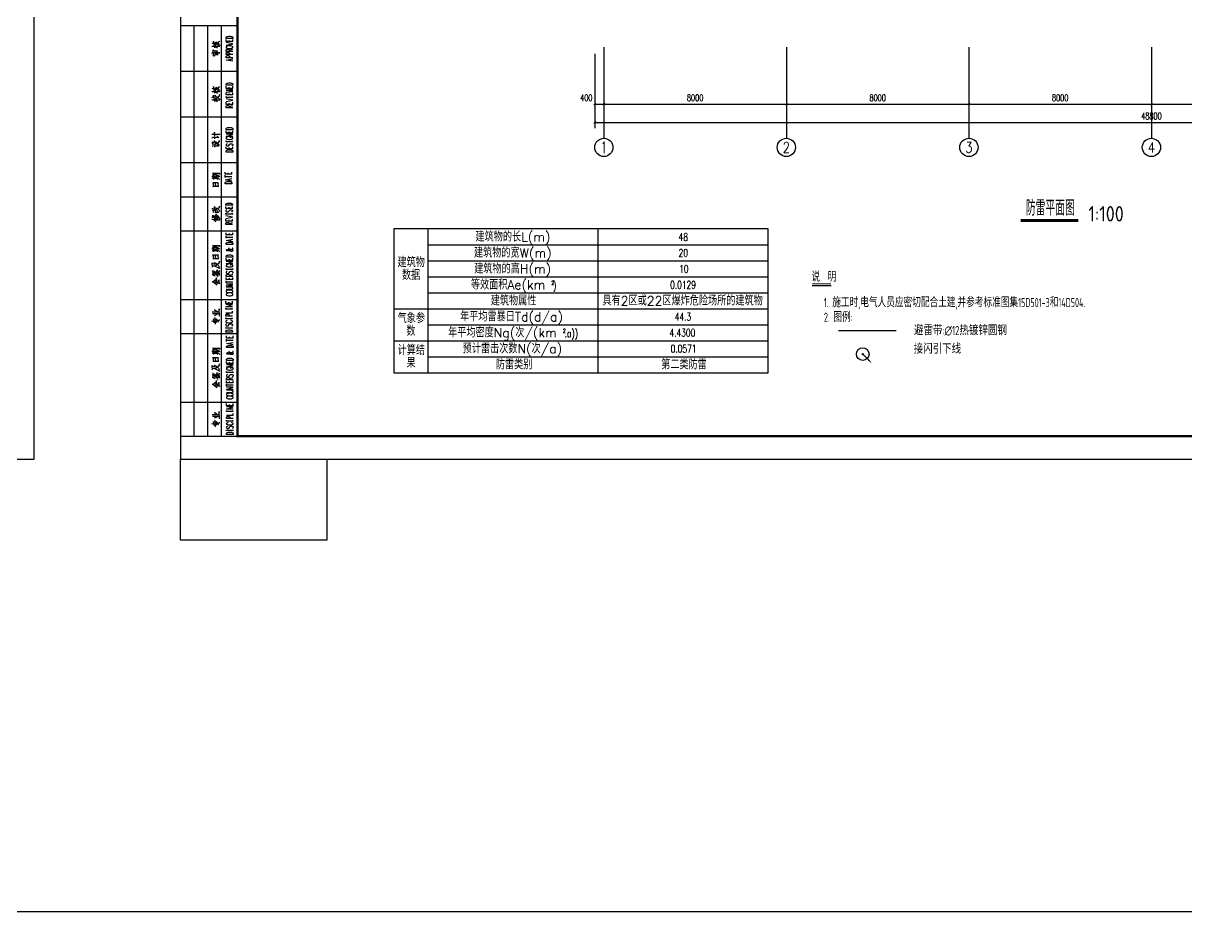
# Model space of a CAD drawing. Extents: x 1234595 to 2088511, y -80443 to 75292.
# Drawn here: x 1612292 to 1663244, y -80443 to -41493 of the extents above; entities that cross this region are included whole.
import ezdxf
from ezdxf.enums import TextEntityAlignment as Align

# ---------------------------------------------------------------- set-up
doc = ezdxf.new("R2010")
doc.units = 0
doc.header["$LTSCALE"] = 1000
doc.header["$MEASUREMENT"] = 0
doc.layers.get('0').update_dxf_attribs({"linetype": 'CONTINUOUS'})
doc.layers.get('Defpoints').update_dxf_attribs({"linetype": 'CONTINUOUS'})
for name, color, linetype in [('1', 2, 'CONTINUOUS'), ('AXIS_TEXT', 7, 'CONTINUOUS'), ('DIM_SYMB', 3, 'CONTINUOUS'), ('LWIRE', 4, 'CONTINUOUS'), ('PUB_TEXT', 7, 'CONTINUOUS'), ('PUB_TITLE', 4, 'CONTINUOUS'), ('TEL_TAB', 7, 'CONTINUOUS'), ('WIRE-避雷', 4, 'CONTINUOUS'), ('建筑底图', 251, 'CONTINUOUS'), ('电气', 3, 'CONTINUOUS')]:
    doc.layers.add(name, color=color, linetype=linetype)
doc.layers.add('_0', color=7, linetype='CONTINUOUS', lineweight=25)
doc.styles.add('_TCH_AXIS', font='COMPLEX', dxfattribs={"bigfont": 'GBCBIG'})
doc.styles.add('_TCH_DIM', font='SIMPLEX', dxfattribs={"bigfont": 'GBCBIG'})
doc.styles.add('_TCH_DIM_T3', font='SIMPLEX', dxfattribs={"width": 0.705882, "bigfont": 'GBCBIG'})
doc.styles.add('COMPLEX', font='COMPLEX')
doc.styles.add('sceic', font='sceie.shx', dxfattribs={"width": 0.67, "bigfont": 'sceic.shx'})
doc.styles.add('sceie', font='sceie.shx', dxfattribs={"width": 0.7, "bigfont": 'sceic.shx'})
doc.styles.get("Standard").update_dxf_attribs({"font": 'GBENOR', "bigfont": 'GBCBIG'})
doc.styles.add('TG_LINETYPE_THUND', font='SIMPLEX', dxfattribs={"width": 0.8, "height": 5.5, "bigfont": 'HZTXT'})
doc.linetypes.add('TG_×', pattern='A,2,0,["×",TG_LINETYPE_THUND,S=0.1,R=0,X=-0.23,Y=-0.21],0', length=2)
doc.dimstyles.new('_TCH_ARCH&&100', dxfattribs={"dimtxt": 297.5, "dimasz": 100, "dimexe": 250, "dimexo": 300, "dimgap": 126.25, "dimtad": 1, "dimdec": 0, "dimzin": 0, "dimdsep": 46, "dimtxsty": '_TCH_DIM_T3', "dimblk": 'ARCHTICK', "dimcen": 0.09, "dimclrt": 7, "dimazin": 2, "dimtfac": 1, "dimtdec": 0, "dimtix": 1, "dimtmove": 2, "dimatfit": 3, "dimfxl": 0, "dimtolj": 1, "dimtzin": 0, "dimarcsym": 0})

# ---------------------------------------------------------------- blocks, each defined once
blk = doc.blocks.new('$TelecSys$00000080')
for p, q in [((-0.7, -0.7), (0, 0)), ((0.1, 0.1), (0.1, 0.1)), ((-0.1, -0.1), (-0.1, -0.1))]:
    blk.add_line(p, q)
at = {"const_width": 0.142}
blk.add_lwpolyline([(0.07, 0, 1), (-0.07, 0, 1)], format="xyb", close=True, dxfattribs=at)
blk.add_solid([(-0.63, -0.77), (-0.77, -0.63), (-1.15, -1.15)])
at = {"width": 0.8, "flags": 9}
blk.add_attdef('A', (0, 0), '', height=0.00002, rotation=180, dxfattribs=at)
blk = doc.blocks.new('A$C04D97144')
for p, q in [((6, 0), (6, 180)), ((12, 0), (12, 180)), ((18, 0), (18, 180)), ((0, 160), (25, 160)), ((0, 140), (25, 140)), ((0, 120), (25, 120)), ((0, 105), (25, 105)), ((0, 90), (25, 90)), ((0, 60), (25, 60)), ((0, 45), (25, 45)), ((0, 15), (25, 15))]:
    blk.add_line(p, q)
blk.add_lwpolyline([(0, 180), (0, 0), (25, 0), (25, 180)], close=True)
for points in [[(14.77, 171.68), (14.55, 173.26), (14.52, 173.14), (14.6, 172.92)], [(22.97, 174.41), (20.03, 174.41), (20.03, 174.9), (20.17, 175.1), (20.47, 175.24), (20.72, 175.32), (21.18, 175.38), (21.87, 175.38), (22.28, 175.32), (22.58, 175.24), (22.83, 175.1), (22.97, 174.9), (22.97, 174.41), (22.97, 174.41)], [(22.97, 173), (20.03, 173), (20.03, 173.91)], [(21.43, 173), (21.43, 173.56)], [(22.97, 173), (22.97, 173.91)], [(13.78, 167.95), (14.06, 168.13), (14.27, 168.19)], [(13.81, 170.94), (13.95, 171.05), (13.92, 171.02), (17.27, 171.02), (17, 170.98), (16.72, 171.02)], [(13.86, 172.15), (14.14, 172.35), (14.27, 172.38), (14.34, 172.35)], [(14.56, 166.93), (14.41, 169.49), (14.31, 169.43), (14.77, 169.08)], [(14.74, 172.24), (14.91, 172.21), (15.58, 171.72), (15.62, 171.68), (15.41, 172.54)], [(14.8, 171.44), (14.97, 170.34)], [(16.18, 168.75), (16.32, 168.86), (14.97, 169.04), (15.08, 169.08), (15.27, 167.31)], [(14.99, 171.05), (15.44, 170.8), (15.79, 170.59), (16.04, 170.42), (16.29, 170.2)], [(15.02, 167.18), (15.27, 167.25), (16.53, 167.36), (16.29, 167.32), (16.18, 168.75), (16.15, 168.58), (16.21, 168.27)], [(15.05, 172.71), (15.19, 172.68), (15.62, 172.35), (15.65, 172.32), (15.93, 172.07), (16.21, 171.79), (16.46, 171.47)], [(15.19, 171.05), (15.54, 171.41)], [(15.62, 172.92), (15.82, 172.82), (16.28, 172.49), (16.56, 172.15), (16.86, 171.79), (17.09, 171.47), (17.27, 171.22)], [(15.73, 167.59), (15.62, 168.61)], [(16.39, 172.38), (16.86, 172.95), (17.09, 173.06), (16.81, 172.89)], [(20.03, 171.46), (22.97, 172.02), (20.03, 172.59)], [(20.03, 170.48), (20.17, 170.34), (20.47, 170.2), (20.72, 170.14), (21.18, 170.06), (21.87, 170.06), (22.28, 170.14), (22.58, 170.2), (22.83, 170.34), (22.97, 170.48), (22.97, 170.77), (22.83, 170.91), (22.58, 171.05), (22.28, 171.11), (21.87, 171.19), (21.18, 171.19), (20.72, 171.11), (20.47, 171.05), (20.17, 170.91), (20.03, 170.77), (20.03, 170.48), (20.03, 170.48)], [(22.97, 168.74), (20.03, 168.74), (20.03, 169.37), (20.17, 169.57), (20.33, 169.65), (20.58, 169.71), (20.88, 169.71), (21.18, 169.65), (21.27, 169.57), (21.43, 169.37), (21.43, 168.74)], [(22.97, 167.34), (20.03, 167.34), (20.03, 167.97), (20.17, 168.17), (20.33, 168.24), (20.58, 168.31), (21.02, 168.31), (21.27, 168.24), (21.43, 168.17), (21.57, 167.97), (21.57, 167.34)], [(21.43, 169.23), (22.97, 169.71)], [(14.27, 166.93), (14.52, 166.93), (14.71, 166.88), (14.91, 166.82), (15.05, 166.76)], [(14.66, 168.06), (14.71, 168.13), (17.28, 168.09), (17.03, 168.05), (16.72, 168.09)], [(22.97, 165.93), (20.03, 165.93), (20.03, 166.57), (20.17, 166.77), (20.33, 166.84), (20.58, 166.92), (21.02, 166.92), (21.27, 166.84), (21.43, 166.77), (21.57, 166.57), (21.57, 165.93)], [(22.97, 164.39), (20.03, 164.95), (22.97, 165.52)], [(21.98, 164.61), (21.98, 165.3)], [(14.77, 151.79), (14.55, 153.37), (14.52, 153.26), (14.6, 153.03)], [(15.62, 153.03), (15.82, 152.95), (16.28, 152.6), (16.56, 152.26), (16.86, 151.9), (17.09, 151.58), (17.27, 151.33)], [(16.39, 152.49), (16.86, 153.06), (17.09, 153.17), (16.81, 153)], [(22.97, 153.91), (20.03, 153.91), (20.03, 154.4), (20.17, 154.6), (20.47, 154.74), (20.72, 154.82), (21.18, 154.88), (21.87, 154.88), (22.28, 154.82), (22.58, 154.74), (22.83, 154.6), (22.97, 154.4), (22.97, 153.91), (22.97, 153.91)], [(22.97, 152.51), (20.03, 152.51), (20.03, 153.42)], [(21.43, 152.51), (21.43, 153.06)], [(22.97, 152.51), (22.97, 153.42)], [(13.81, 151.05), (13.95, 151.16), (13.92, 151.13), (17.27, 151.13), (17, 151.1), (16.72, 151.13)], [(13.81, 148.52), (14.06, 148.69), (14.23, 148.76), (14.41, 148.76)], [(13.86, 152.26), (14.14, 152.46), (14.27, 152.49), (14.34, 152.46)], [(14.71, 148.1), (14.52, 149.54), (14.49, 149.43), (14.55, 149.29)], [(14.74, 152.35), (14.91, 152.32), (15.58, 151.84), (15.62, 151.79), (15.41, 152.67)], [(14.74, 147.84), (14.94, 146.76)], [(14.8, 151.55), (14.97, 150.45)], [(14.91, 149.01), (15.22, 149.35), (15.36, 149.43), (15.54, 149.54)], [(14.91, 148.47), (15.13, 148.44), (15.54, 148.16), (15.82, 147.95), (15.93, 147.84)], [(14.99, 151.16), (15.44, 150.91), (15.79, 150.7), (16.04, 150.53), (16.29, 150.31)], [(15.05, 152.82), (15.19, 152.81), (15.62, 152.46), (15.65, 152.43), (15.93, 152.18), (16.21, 151.9), (16.46, 151.58)], [(15.08, 147.47), (15.44, 147.88)], [(15.19, 151.16), (15.54, 151.52)], [(15.33, 148.98), (15.57, 149.01), (15.96, 148.83), (16.28, 148.66), (16.53, 148.47), (16.72, 148.3), (16.92, 148.13), (17.09, 147.92), (17.27, 147.67)], [(15.73, 148.21), (15.79, 148.3), (17.09, 149.29), (17.12, 149.82), (17.03, 149.32), (16.92, 149.18)], [(20.03, 150.83), (22.97, 151.18), (20.03, 151.52), (22.97, 151.88), (20.03, 152.23)], [(22.97, 149.7), (20.03, 149.7), (20.03, 150.61)], [(20.03, 148.52), (20.03, 148.98), (20.03, 148.71), (22.89, 148.71), (22.89, 148.52), (22.89, 148.98)], [(20.03, 146.76), (22.97, 147.33), (20.03, 147.89)], [(21.43, 149.7), (21.43, 150.26)], [(22.97, 149.7), (22.97, 150.61)], [(13.81, 147.36), (13.98, 147.5), (13.92, 147.45), (17.27, 147.45), (17.06, 147.39), (16.78, 147.45)], [(14.94, 147.45), (15.33, 147.28), (15.68, 147.08), (15.99, 146.89), (16.28, 146.65)], [(22.97, 145.5), (20.03, 145.5), (20.03, 146.42)], [(22.97, 144.03), (20.03, 144.03), (20.03, 144.67), (20.17, 144.88), (20.33, 144.94), (20.58, 145.02), (20.88, 145.02), (21.18, 144.94), (21.27, 144.88), (21.43, 144.67), (21.43, 144.03)], [(21.43, 145.5), (21.43, 146.07)], [(21.43, 144.53), (22.97, 145.02)], [(22.97, 145.5), (22.97, 146.42)], [(15.13, 131.49), (14.99, 133.33), (14.97, 133.22), (15.02, 132.98)], [(22.97, 134.41), (20.03, 134.41), (20.03, 134.9), (20.17, 135.1), (20.47, 135.25), (20.72, 135.31), (21.18, 135.39), (21.87, 135.39), (22.28, 135.31), (22.58, 135.25), (22.83, 135.1), (22.97, 134.9), (22.97, 134.41), (22.97, 134.41)], [(22.97, 133), (20.03, 133), (20.03, 133.91)], [(21.43, 133), (21.43, 133.56)], [(22.97, 133), (22.97, 133.91)], [(13.78, 132.37), (13.98, 132.39), (17.28, 132.39), (17.06, 132.37), (16.78, 132.39)], [(13.86, 130.75), (14.14, 130.97), (14.28, 131.08), (14.45, 131.15)], [(13.92, 128.22), (14.17, 128.26), (14.45, 128.26), (14.71, 128.19), (14.97, 128.11), (15.13, 128), (15.27, 127.89), (15.41, 127.75)], [(13.98, 127.12), (14.38, 127.45), (14.55, 127.52)], [(14.14, 128.29), (14.09, 129.06), (14, 128.99), (14.23, 128.9), (14.42, 128.9), (14.6, 128.9), (14.8, 128.9), (14.88, 128.93), (14.97, 128.99), (14.99, 129.1), (15.02, 129.24), (15.02, 129.45), (14.99, 129.56), (14.94, 129.64)], [(15.16, 126.7), (15.05, 127.45), (14.94, 127.34), (15.16, 127.31), (16.67, 127.3), (16.78, 127.16), (16.18, 127.75)], [(15.13, 130.33), (15.02, 131.11), (14.97, 131.07), (16.72, 131), (16.84, 130.89), (16.04, 131.66)], [(15.51, 128.11), (15.36, 129.21), (15.27, 129.13), (15.51, 129.02), (15.79, 128.88), (16.01, 128.74), (16.21, 128.6), (16.46, 128.37), (16.7, 128.11), (16.89, 127.86), (17.03, 127.66), (17.12, 127.49)], [(15.76, 128.08), (15.76, 128.15), (17, 129.2), (17.03, 129.73), (16.95, 129.2), (16.84, 129.06)], [(22.97, 131.46), (20.03, 131.46), (22.97, 132.45), (20.03, 132.45)], [(20.72, 131.19), (20.47, 131.11), (20.17, 130.97), (20.03, 130.83), (20.03, 130.55), (20.17, 130.42), (20.47, 130.28), (20.72, 130.2), (21.18, 130.14), (21.87, 130.14), (22.28, 130.2), (22.58, 130.28), (22.83, 130.42), (22.97, 130.55), (22.97, 130.83), (22.83, 130.97), (22.58, 131.11), (22.28, 131.19), (21.87, 131.19), (21.87, 130.83)], [(20.03, 129.02), (20.03, 129.48), (20.03, 129.21), (22.89, 129.21), (22.89, 129.02), (22.89, 129.48)], [(20.47, 128.24), (20.17, 128.1), (20.03, 127.89), (20.03, 127.61), (20.17, 127.41), (20.47, 127.27), (20.72, 127.27), (21.02, 127.33), (21.18, 127.41), (21.27, 127.55), (21.57, 127.97), (21.73, 128.1), (21.87, 128.18), (22.12, 128.24), (22.58, 128.24), (22.83, 128.1), (22.97, 127.89), (22.97, 127.61), (22.83, 127.41), (22.58, 127.27)], [(22.97, 126.01), (20.03, 126.01), (20.03, 126.92)], [(22.97, 124.61), (20.03, 124.61), (20.03, 125.1), (20.17, 125.3), (20.47, 125.44), (20.72, 125.52), (21.18, 125.58), (21.87, 125.58), (22.28, 125.52), (22.58, 125.44), (22.83, 125.3), (22.97, 125.1), (22.97, 124.61), (22.97, 124.61)], [(21.43, 126.01), (21.43, 126.56)], [(22.97, 126.01), (22.97, 126.92)], [(13.75, 113.87), (13.92, 113.91), (16.13, 113.83)], [(13.92, 113.06), (14.09, 113.13), (16.21, 113.13)], [(14.14, 114.51), (14.45, 114.6), (15.08, 114.6), (15.76, 114.57), (16.18, 114.51), (16.64, 114.37), (16.92, 114.2), (17.34, 113.88)], [(14.49, 114.6), (14.34, 115.45), (14.27, 115.36), (15.13, 115.36), (15.19, 115.36), (16.46, 115.39), (16.95, 115.36), (17.23, 115.33), (17.31, 115.31), (16.95, 114.89), (17.2, 115.28)], [(14.69, 112.61), (14.52, 114.29)], [(15.16, 113.16), (15.08, 113.66)], [(15.19, 114.62), (15.11, 115.11)], [(15.65, 113.17), (15.57, 113.63)], [(15.93, 114.57), (15.93, 114.62), (15.85, 115.07)], [(16.29, 112.53), (16.07, 114.29), (16.04, 114.2), (16.13, 114.09)], [(16.39, 113.63), (16.72, 113.94), (16.86, 113.94), (16.61, 113.83)], [(16.46, 113.17), (16.61, 113.16), (16.89, 112.92), (17.09, 112.72), (17.23, 112.53)], [(22.54, 114.92), (19.59, 114.92), (19.59, 115.83)], [(19.59, 113.44), (19.59, 114.43)], [(19.59, 113.94), (22.54, 113.94)], [(22.54, 111.9), (19.59, 112.47), (22.54, 113.03)], [(21, 114.92), (21, 115.48)], [(21.55, 112.12), (21.55, 112.81)], [(22.54, 114.92), (22.54, 115.83)], [(14.17, 109.58), (14.45, 109.64), (15.08, 109.67), (15.73, 109.69), (15.82, 109.69), (16.28, 109.69), (16.86, 109.69), (16.67, 109.69), (16.5, 110.8), (16.7, 111.02), (16.43, 111.08), (16.1, 111.08), (15.44, 111.12), (14.77, 111.13), (14.2, 111.13), (14.28, 111.16), (14.49, 109.67)], [(15.51, 109.69), (15.33, 110.8), (15.3, 110.69), (15.41, 110.42)], [(22.54, 110.72), (19.59, 110.72), (19.59, 111.21), (19.75, 111.41), (20.05, 111.56), (20.3, 111.63), (20.75, 111.7), (21.44, 111.7), (21.85, 111.63), (22.15, 111.56), (22.4, 111.41), (22.54, 111.21), (22.54, 110.72), (22.54, 110.72)], [(22.86, 101.27), (19.92, 101.27), (19.92, 101.75), (20.06, 101.97), (20.36, 102.11), (20.61, 102.18), (21.07, 102.24), (21.76, 102.24), (22.17, 102.18), (22.47, 102.11), (22.72, 101.97), (22.86, 101.75), (22.86, 101.27), (22.86, 101.27)], [(13.84, 99.93), (14.17, 99.88), (14.63, 99.71), (15.11, 99.49), (15.41, 99.32), (15.65, 99.21), (15.85, 99.08)], [(14.38, 96.02), (14.41, 96.14), (14.28, 96.99), (14.23, 96.93), (14.63, 96.65), (14.97, 96.4), (15.19, 96.16), (15.4, 95.91), (15.58, 95.66), (15.71, 95.49)], [(14.49, 98.06), (14.34, 99.21), (14.27, 99.08), (15.25, 98.94), (15.25, 99.08), (15.36, 98.23), (15.11, 98.19), (15.41, 98.23), (16.7, 98.2)], [(14.66, 95.91), (14.69, 96.02), (15.71, 97.13), (15.68, 97.5), (15.68, 97.13), (15.57, 96.99)], [(15.16, 99.49), (14.99, 100.76), (14.97, 100.62), (15.02, 100.39)], [(15.11, 100.2), (15.27, 100.2), (15.73, 100.07), (15.99, 99.96), (16.21, 99.85), (16.42, 99.71), (16.61, 99.54), (16.81, 99.35), (16.95, 99.11), (17.09, 98.89), (17.14, 98.72), (17.2, 98.55)], [(15.54, 99.35), (15.57, 99.43), (17.09, 100.31), (17.12, 100.84), (17.03, 100.34), (16.86, 100.2)], [(16.81, 98.12), (16.04, 99)], [(16.1, 96.88), (16.29, 96.79), (16.57, 96.47), (16.81, 96.19), (16.95, 95.91), (17.12, 95.63), (17.23, 95.38), (17.28, 95.17)], [(22.86, 99.87), (19.92, 99.87), (19.92, 100.78)], [(20.36, 99.3), (20.06, 99.16), (19.92, 98.96), (19.92, 98.67), (20.06, 98.47), (20.36, 98.33), (20.61, 98.33), (20.91, 98.39), (21.07, 98.47), (21.16, 98.61), (21.46, 99.02), (21.62, 99.16), (21.76, 99.24), (22.01, 99.3), (22.47, 99.3), (22.72, 99.16), (22.86, 98.96), (22.86, 98.67), (22.72, 98.47), (22.47, 98.33)], [(19.92, 97.28), (19.92, 97.75), (19.92, 97.48), (22.78, 97.48), (22.78, 97.28), (22.78, 97.75)], [(21.32, 99.87), (21.32, 100.43)], [(22.86, 99.87), (22.86, 100.78)], [(13.78, 95.27), (13.95, 95.23), (14.41, 94.98), (14.45, 94.98), (14.8, 94.75), (15.08, 94.56), (15.3, 94.35), (15.51, 94.18)], [(13.84, 96.29), (14.27, 96.08), (14.6, 95.91), (14.85, 95.72), (14.91, 95.69), (15.11, 95.55)], [(14.74, 94.86), (17.23, 94.86), (17, 94.81), (16.57, 94.86)], [(14.83, 95.3), (16.46, 95.3), (16.28, 95.27), (16.13, 95.3)], [(15.41, 96.4), (15.51, 96.36), (15.54, 96.33), (15.76, 96.05), (15.96, 95.83), (16.1, 95.63)], [(15.76, 96.62), (15.87, 96.57), (15.93, 96.54), (16.21, 96.22), (16.24, 96.16), (16.39, 96), (16.53, 95.77), (16.67, 95.55)], [(19.92, 95.53), (22.86, 96.08), (19.92, 96.65)], [(22.86, 94.26), (19.92, 94.26), (19.92, 95.17)], [(22.86, 92.8), (19.92, 92.8), (19.92, 93.43), (20.06, 93.63), (20.22, 93.71), (20.47, 93.77), (20.77, 93.77), (21.07, 93.71), (21.16, 93.63), (21.32, 93.43), (21.32, 92.8)], [(21.32, 94.26), (21.32, 94.83)], [(21.32, 93.29), (22.86, 93.77)], [(22.86, 94.26), (22.86, 95.17)], [(23.05, 88.31), (20.09, 88.31), (20.09, 89.22)], [(20.09, 86.83), (20.09, 87.82)], [(20.09, 87.33), (23.05, 87.33)], [(21.49, 88.31), (21.49, 88.87)], [(23.05, 88.31), (23.05, 89.22)], [(13.75, 82.18), (13.92, 82.23), (16.13, 82.15)], [(14.14, 82.82), (14.45, 82.9), (15.08, 82.9), (15.76, 82.89), (16.18, 82.82), (16.64, 82.68), (16.92, 82.51), (17.34, 82.19)], [(14.49, 82.9), (14.34, 83.77), (14.27, 83.67), (15.13, 83.67), (15.19, 83.67), (16.46, 83.7), (16.95, 83.67), (17.23, 83.64), (17.31, 83.62), (16.95, 83.2), (17.2, 83.59)], [(14.69, 80.92), (14.52, 82.6)], [(15.16, 81.46), (15.08, 81.97)], [(15.19, 82.93), (15.11, 83.42)], [(15.65, 81.49), (15.57, 81.94)], [(15.93, 82.89), (15.93, 82.93), (15.85, 83.39)], [(16.29, 80.84), (16.07, 82.6), (16.04, 82.51), (16.13, 82.4)], [(16.39, 81.94), (16.72, 82.26), (16.86, 82.26), (16.61, 82.15)], [(23.05, 85.29), (20.09, 85.86), (23.05, 86.42)], [(23.05, 84.11), (20.09, 84.11), (20.09, 84.6), (20.25, 84.8), (20.55, 84.94), (20.8, 85.02), (21.26, 85.09), (21.95, 85.09), (22.34, 85.02), (22.65, 84.94), (22.89, 84.8), (23.05, 84.6), (23.05, 84.11), (23.05, 84.11)], [(21.35, 82.43), (21.26, 82.43), (21.1, 82.35), (21.1, 82.29), (21.26, 82.21), (21.49, 82.15), (22.2, 82.01), (22.65, 81.87), (22.89, 81.72), (23.05, 81.58), (23.05, 81.3), (22.89, 81.17), (22.75, 81.1), (22.5, 81.03), (22.2, 81.03), (21.95, 81.1), (21.79, 81.17), (21.26, 81.66), (21.1, 81.72), (20.8, 81.8), (20.55, 81.8), (20.25, 81.72), (20.09, 81.58), (20.25, 81.44), (20.55, 81.38), (20.8, 81.38), (21.26, 81.44), (21.65, 81.58), (22.65, 81.94), (22.89, 82.08), (23.05, 82.21), (23.05, 82.35), (22.89, 82.43), (22.75, 82.43)], [(22.04, 85.51), (22.04, 86.2)], [(13.92, 81.38), (14.09, 81.44), (16.21, 81.44)], [(14.17, 77.89), (14.45, 77.95), (15.08, 77.98), (15.73, 78), (15.82, 78), (16.28, 78), (16.86, 78), (16.67, 78), (16.5, 79.12), (16.7, 79.34), (16.43, 79.4), (16.1, 79.4), (15.44, 79.43), (14.77, 79.45), (14.2, 79.45), (14.28, 79.48), (14.49, 77.98)], [(15.22, 74.69), (17.12, 76.16), (17.12, 76.76), (17.06, 76.23), (17.03, 76.16), (16.81, 75.94)], [(15.51, 78), (15.33, 79.12), (15.3, 79.01), (15.41, 78.74)], [(16.46, 81.49), (16.61, 81.46), (16.89, 81.24), (17.09, 81.03), (17.23, 80.84)], [(23.05, 78.5), (20.09, 78.5), (20.09, 78.99), (20.25, 79.21), (20.55, 79.35), (20.8, 79.41), (21.26, 79.49), (21.95, 79.49), (22.34, 79.41), (22.65, 79.35), (22.89, 79.21), (23.05, 78.99), (23.05, 78.5), (23.05, 78.5)], [(23.05, 77.11), (20.09, 77.11), (20.09, 78.02)], [(23.05, 75.57), (20.09, 75.57), (23.05, 76.56), (20.09, 76.56)], [(21.49, 77.11), (21.49, 77.67)], [(23.05, 77.11), (23.05, 78.02)], [(14.14, 74.09), (14, 76.02), (13.89, 75.88), (14.06, 75.82), (14.6, 75.63), (15.13, 75.42), (15.08, 75.38), (15.08, 75.42), (14.97, 76.24), (14.88, 76.16), (15.19, 76.02), (15.47, 75.88), (15.68, 75.77), (15.85, 75.63), (16.13, 75.42), (16.35, 75.24), (16.57, 75), (16.72, 74.8), (16.89, 74.54), (17.06, 74.26), (17.2, 74.04)], [(13.92, 72), (14.06, 72.03), (14.85, 71.69)], [(14.23, 74.8), (14.38, 74.8), (14.91, 74.69), (15.22, 74.61), (15.54, 74.5), (15.87, 74.36), (16.15, 74.18), (16.5, 73.98), (16.75, 73.79), (16.98, 73.55), (17.09, 73.44)], [(14.49, 70.73), (14.41, 71.54)], [(14.56, 71.83), (14.42, 72.85)], [(14.6, 72.14), (15.05, 72.39)], [(14.85, 71.48), (14.99, 71.47), (15.51, 71.01), (15.57, 70.98), (15.82, 70.74), (16.13, 70.35), (16.28, 70.16), (16.42, 69.96)], [(15.05, 71.43), (16.13, 72.56), (16.13, 73.02), (16.1, 72.56), (15.9, 72.33)], [(15.76, 71.86), (15.87, 70.95)], [(16.04, 71.37), (16.46, 71.48), (16.7, 71.43), (16.39, 71.43)], [(16.07, 72.08), (16.28, 72.08), (17.06, 71.75)], [(17.14, 70.46), (17, 72.63), (17, 72.49), (17.03, 72.17)], [(20.8, 75.28), (20.55, 75.22), (20.25, 75.08), (20.09, 74.94), (20.09, 74.65), (20.25, 74.51), (20.55, 74.37), (20.8, 74.31), (21.26, 74.23), (21.95, 74.23), (22.34, 74.31), (22.65, 74.37), (22.89, 74.51), (23.05, 74.65), (23.05, 74.94), (22.89, 75.08), (22.65, 75.22), (22.34, 75.28), (21.95, 75.28), (21.95, 74.94)], [(20.55, 72.35), (20.25, 72.2), (20.09, 72), (20.09, 71.72), (20.25, 71.51), (20.55, 71.37), (20.8, 71.37), (21.1, 71.43), (21.26, 71.51), (21.35, 71.65), (21.65, 72.06), (21.79, 72.2), (21.95, 72.28), (22.2, 72.35), (22.65, 72.35), (22.89, 72.2), (23.05, 72), (23.05, 71.72), (22.89, 71.51), (22.65, 71.37)], [(20.11, 73.11), (20.11, 73.59), (20.11, 73.32), (22.95, 73.32), (22.95, 73.11), (22.95, 73.59)], [(13.89, 67.85), (14.03, 67.84), (14.49, 67.57), (14.97, 67.24), (15.27, 66.96), (15.62, 66.61), (15.93, 66.27)], [(13.92, 70.95), (14.12, 70.92), (14.55, 70.7), (14.88, 70.49), (15.16, 70.27)], [(14.23, 67.74), (15.76, 69.05), (15.76, 69.08), (15.79, 69.5), (15.71, 69.05), (15.57, 68.87)], [(14.52, 70.92), (14.94, 71.12)], [(15.4, 67.27), (15.4, 67.29), (15.4, 67.35), (15.27, 68.26), (15.27, 68.13), (15.33, 67.99)], [(16.04, 66.69), (16.07, 66.82), (15.9, 68.76), (15.87, 68.65), (15.9, 68.54)], [(16.13, 67.63), (16.24, 67.6), (16.78, 67.18), (17.09, 66.93), (17.12, 66.83), (16.86, 68.4), (16.39, 67.99)], [(16.28, 70.84), (16.64, 70.98), (16.81, 70.98), (16.57, 70.95)], [(16.86, 68.4), (17, 68.51), (17.17, 68.59)], [(23.05, 70.04), (20.09, 70.04), (20.09, 70.66), (20.25, 70.88), (20.39, 70.95), (20.64, 71.03), (20.94, 71.03), (21.26, 70.95), (21.35, 70.88), (21.49, 70.66), (21.49, 70.04)], [(23.05, 68.7), (20.09, 68.7), (20.09, 69.61)], [(20.09, 67.24), (20.09, 68.21)], [(20.09, 67.73), (23.05, 67.73)], [(23.05, 65.76), (20.09, 65.76), (23.05, 66.75), (20.09, 66.75)], [(21.49, 70.52), (23.05, 71.03)], [(21.49, 68.7), (21.49, 69.27)], [(23.05, 68.7), (23.05, 69.61)], [(20.09, 64.44), (22.2, 64.44), (22.65, 64.51), (22.89, 64.65), (23.05, 64.85), (23.05, 64.99), (22.89, 65.21), (22.65, 65.35), (22.2, 65.42), (20.09, 65.42)], [(20.09, 63.39), (20.25, 63.25), (20.55, 63.11), (20.8, 63.05), (21.26, 62.97), (21.95, 62.97), (22.34, 63.05), (22.65, 63.11), (22.89, 63.25), (23.05, 63.39), (23.05, 63.67), (22.89, 63.81), (22.65, 63.94), (22.34, 64.02), (21.95, 64.08), (21.26, 64.08), (20.8, 64.02), (20.55, 63.94), (20.25, 63.81), (20.09, 63.67), (20.09, 63.39), (20.09, 63.39)], [(20.8, 62.68), (20.55, 62.62), (20.25, 62.48), (20.09, 62.34), (20.09, 62.06), (20.25, 61.91), (20.55, 61.77), (20.8, 61.71), (21.26, 61.63), (21.95, 61.63), (22.34, 61.71), (22.65, 61.77), (22.89, 61.91), (23.05, 62.06), (23.05, 62.34), (22.89, 62.48), (22.65, 62.62), (22.34, 62.68)], [(22.81, 58.27), (19.86, 58.27), (19.86, 59.18)], [(22.81, 56.73), (19.86, 56.73), (22.81, 57.72), (19.86, 57.72)], [(19.87, 55.68), (19.87, 56.15), (19.87, 55.88), (22.72, 55.88), (22.72, 55.68), (22.72, 56.15)], [(21.26, 58.27), (21.26, 58.83)], [(22.81, 58.27), (22.81, 59.18)], [(13.84, 50.54), (14.06, 50.56), (15.11, 50.34), (16.04, 50.08), (15.99, 50.02), (15.79, 51.39), (15.71, 51.36), (16.84, 50.68)], [(13.86, 54.53), (14.09, 54.59), (17.03, 54.53)], [(14.06, 53.82), (14.31, 53.87), (17.06, 53.87)], [(14.74, 49.71), (14.55, 51.5), (14.55, 51.39), (14.6, 51.18)], [(14.8, 55.44), (15.16, 55.38), (15.71, 55.02), (16.28, 54.56)], [(14.91, 53.02), (15.85, 53.43), (16.15, 53.48)], [(15.36, 49.2), (15.19, 52.03), (15.16, 51.89), (15.19, 51.72)], [(16.46, 50.05), (16.7, 50.4), (16.84, 50.62), (16.98, 50.87), (17.09, 51.01), (17.23, 51.11)], [(17.12, 52.63), (16.98, 55.83), (16.95, 55.69), (17, 55.38)], [(19.86, 54.07), (22.81, 54.07), (22.81, 54.91)], [(22.81, 52.6), (19.86, 52.6), (19.86, 53.23), (20.01, 53.45), (20.16, 53.51), (20.41, 53.59), (20.86, 53.59), (21.11, 53.51), (21.26, 53.45), (21.41, 53.23), (21.41, 52.6)], [(19.87, 51.48), (19.87, 51.95), (19.87, 51.69), (22.72, 51.69), (22.72, 51.48), (22.72, 51.95)], [(20.56, 50.85), (20.31, 50.78), (20.01, 50.65), (19.86, 50.51), (19.86, 50.23), (20.01, 50.08), (20.31, 49.94), (20.56, 49.88), (21.02, 49.8), (21.71, 49.8), (22.1, 49.88), (22.42, 49.94), (22.65, 50.08), (22.81, 50.23), (22.81, 50.51), (22.65, 50.65), (22.42, 50.78), (22.1, 50.85)], [(20.31, 49.31), (20.01, 49.17), (19.86, 48.97), (19.86, 48.69), (20.01, 48.47), (20.31, 48.34), (20.56, 48.34), (20.86, 48.4), (21.02, 48.47), (21.11, 48.61), (21.41, 49.03), (21.55, 49.17), (21.71, 49.24), (21.96, 49.31), (22.42, 49.31), (22.65, 49.17), (22.81, 48.97), (22.81, 48.69), (22.65, 48.47), (22.42, 48.34)], [(22.81, 45.67), (19.86, 45.67), (19.86, 46.16), (20.01, 46.38), (20.31, 46.52), (20.56, 46.58), (21.02, 46.66), (21.71, 46.66), (22.1, 46.58), (22.42, 46.52), (22.65, 46.38), (22.81, 46.16), (22.81, 45.67), (22.81, 45.67)], [(19.87, 47.29), (19.87, 47.74), (19.87, 47.48), (22.72, 47.48), (22.72, 47.29), (22.72, 47.74)], [(23.13, 43.08), (20.19, 43.08), (20.19, 43.99)], [(20.19, 41.62), (20.19, 42.59)], [(20.19, 42.1), (23.13, 42.1)], [(23.13, 40.08), (20.19, 40.63), (23.13, 41.19)], [(21.59, 43.08), (21.59, 43.64)], [(22.14, 40.28), (22.14, 40.97)], [(23.13, 43.08), (23.13, 43.99)], [(13.75, 37.17), (13.92, 37.23), (16.13, 37.14)], [(13.92, 36.39), (14.09, 36.43), (16.21, 36.43)], [(14.14, 37.83), (14.45, 37.91), (15.08, 37.91), (15.76, 37.88), (16.18, 37.83), (16.64, 37.69), (16.92, 37.52), (17.34, 37.2)], [(14.49, 37.91), (14.34, 38.76), (14.27, 38.68), (15.13, 38.68), (15.19, 38.68), (16.46, 38.71), (16.95, 38.68), (17.23, 38.65), (17.31, 38.62), (16.95, 38.19), (17.2, 38.59)], [(14.69, 35.93), (14.52, 37.6)], [(15.16, 36.46), (15.08, 36.98)], [(15.19, 37.94), (15.11, 38.43)], [(15.65, 36.5), (15.57, 36.95)], [(15.93, 37.88), (15.93, 37.94), (15.85, 38.4)], [(16.29, 35.84), (16.07, 37.6), (16.04, 37.52), (16.13, 37.41)], [(16.39, 36.95), (16.72, 37.27), (16.86, 37.27), (16.61, 37.14)], [(16.46, 36.5), (16.61, 36.46), (16.89, 36.24), (17.09, 36.04), (17.23, 35.84)], [(23.13, 38.88), (20.19, 38.88), (20.19, 39.37), (20.33, 39.58), (20.63, 39.72), (20.88, 39.79), (21.33, 39.86), (22.03, 39.86), (22.43, 39.79), (22.73, 39.72), (22.98, 39.58), (23.13, 39.37), (23.13, 38.88), (23.13, 38.88)], [(21.43, 37.2), (21.33, 37.2), (21.18, 37.12), (21.18, 37.06), (21.33, 36.98), (21.59, 36.92), (22.28, 36.78), (22.73, 36.64), (22.98, 36.5), (23.13, 36.35), (23.13, 36.09), (22.98, 35.95), (22.83, 35.87), (22.58, 35.8), (22.28, 35.8), (22.03, 35.87), (21.88, 35.95), (21.33, 36.43), (21.18, 36.5), (20.88, 36.57), (20.63, 36.57), (20.33, 36.5), (20.19, 36.35), (20.33, 36.21), (20.63, 36.15), (20.88, 36.15), (21.33, 36.21), (21.73, 36.35), (22.73, 36.72), (22.98, 36.86), (23.13, 36.98), (23.13, 37.12), (22.98, 37.2), (22.83, 37.2)], [(14.14, 29.1), (14, 31.03), (13.89, 30.89), (14.06, 30.82), (14.6, 30.62), (15.13, 30.43), (15.08, 30.37), (15.08, 30.43), (14.97, 31.25), (14.88, 31.17), (15.19, 31.03), (15.47, 30.89), (15.68, 30.76), (15.85, 30.62), (16.13, 30.43), (16.35, 30.23), (16.57, 30.01), (16.72, 29.8), (16.89, 29.55), (17.06, 29.27), (17.2, 29.03)], [(14.17, 32.9), (14.45, 32.95), (15.08, 32.98), (15.73, 33.01), (15.82, 33.01), (16.28, 33.01), (16.86, 33.01), (16.67, 33.01), (16.5, 34.11), (16.7, 34.34), (16.43, 34.39), (16.1, 34.39), (15.44, 34.42), (14.77, 34.45), (14.2, 34.45), (14.28, 34.49), (14.49, 32.98)], [(15.22, 29.69), (17.12, 31.17), (17.12, 31.77), (17.06, 31.22), (17.03, 31.17), (16.81, 30.93)], [(15.51, 33.01), (15.33, 34.11), (15.3, 34), (15.41, 33.75)], [(23.13, 33.28), (20.19, 33.28), (20.19, 33.78), (20.33, 33.98), (20.63, 34.12), (20.88, 34.19), (21.33, 34.27), (22.03, 34.27), (22.43, 34.19), (22.73, 34.12), (22.98, 33.98), (23.13, 33.78), (23.13, 33.28), (23.13, 33.28)], [(23.13, 31.88), (20.19, 31.88), (20.19, 32.79)], [(23.13, 30.34), (20.19, 30.34), (23.13, 31.33), (20.19, 31.33)], [(21.59, 31.88), (21.59, 32.44)], [(23.13, 31.88), (23.13, 32.79)], [(13.92, 26.99), (14.06, 27.02), (14.85, 26.69)], [(13.92, 25.95), (14.12, 25.92), (14.55, 25.69), (14.88, 25.5), (15.16, 25.26)], [(14.23, 29.8), (14.38, 29.8), (14.91, 29.69), (15.22, 29.6), (15.54, 29.49), (15.87, 29.35), (16.15, 29.18), (16.5, 28.99), (16.75, 28.78), (16.98, 28.56), (17.09, 28.45)], [(14.49, 25.72), (14.41, 26.55)], [(14.56, 26.83), (14.42, 27.86)], [(14.52, 25.92), (14.94, 26.13)], [(14.6, 27.15), (15.05, 27.4)], [(14.85, 26.49), (14.99, 26.46), (15.51, 26), (15.57, 25.99), (15.82, 25.75), (16.13, 25.36), (16.28, 25.15), (16.42, 24.97)], [(15.05, 26.43), (16.13, 27.57), (16.13, 28.01), (16.1, 27.57), (15.9, 27.34)], [(15.76, 26.85), (15.87, 25.95)], [(16.04, 26.38), (16.46, 26.49), (16.7, 26.43), (16.39, 26.43)], [(16.07, 27.09), (16.28, 27.09), (17.06, 26.74)], [(16.28, 25.84), (16.64, 25.99), (16.81, 25.99), (16.57, 25.95)], [(17.14, 25.47), (17, 27.62), (17, 27.48), (17.03, 27.16)], [(20.88, 30.06), (20.63, 29.99), (20.33, 29.85), (20.19, 29.71), (20.19, 29.43), (20.33, 29.29), (20.63, 29.14), (20.88, 29.08), (21.33, 29.02), (22.03, 29.02), (22.43, 29.08), (22.73, 29.14), (22.98, 29.29), (23.13, 29.43), (23.13, 29.71), (22.98, 29.85), (22.73, 29.99), (22.43, 30.06), (22.03, 30.06), (22.03, 29.71)], [(20.19, 27.89), (20.19, 28.36), (20.19, 28.09), (23.05, 28.09), (23.05, 27.89), (23.05, 28.36)], [(20.63, 27.12), (20.33, 26.98), (20.19, 26.77), (20.19, 26.49), (20.33, 26.28), (20.63, 26.14), (20.88, 26.14), (21.18, 26.21), (21.33, 26.28), (21.43, 26.43), (21.73, 26.83), (21.88, 26.98), (22.03, 27.05), (22.28, 27.12), (22.73, 27.12), (22.98, 26.98), (23.13, 26.77), (23.13, 26.49), (22.98, 26.28), (22.73, 26.14)], [(23.13, 24.81), (20.19, 24.81), (20.19, 25.44), (20.33, 25.66), (20.49, 25.72), (20.74, 25.8), (21.04, 25.8), (21.33, 25.72), (21.43, 25.66), (21.59, 25.44), (21.59, 24.81)], [(21.59, 25.3), (23.13, 25.8)], [(13.89, 22.86), (14.03, 22.83), (14.49, 22.58), (14.97, 22.23), (15.27, 21.95), (15.62, 21.62), (15.93, 21.27)], [(14.23, 22.75), (15.76, 24.05), (15.76, 24.09), (15.79, 24.51), (15.71, 24.05), (15.57, 23.88)], [(15.4, 22.26), (15.4, 22.29), (15.4, 22.36), (15.27, 23.25), (15.27, 23.14), (15.33, 23)], [(16.04, 21.7), (16.07, 21.81), (15.9, 23.77), (15.87, 23.66), (15.9, 23.54)], [(16.13, 22.64), (16.24, 22.61), (16.78, 22.18), (17.09, 21.93), (17.12, 21.84), (16.86, 23.39), (16.39, 23)], [(16.86, 23.39), (17, 23.52), (17.17, 23.6)], [(23.13, 23.49), (20.19, 23.49), (20.19, 24.38)], [(20.19, 22.01), (20.19, 22.99)], [(20.19, 22.5), (23.13, 22.5)], [(23.13, 20.54), (20.19, 20.54), (23.13, 21.52), (20.19, 21.52)], [(21.59, 23.49), (21.59, 24.04)], [(23.13, 23.49), (23.13, 24.38)], [(20.19, 19.22), (22.28, 19.22), (22.73, 19.28), (22.98, 19.42), (23.13, 19.62), (23.13, 19.77), (22.98, 19.99), (22.73, 20.13), (22.28, 20.19), (20.19, 20.19)], [(20.19, 18.16), (20.33, 18.02), (20.63, 17.88), (20.88, 17.82), (21.33, 17.74), (22.03, 17.74), (22.43, 17.82), (22.73, 17.88), (22.98, 18.02), (23.13, 18.16), (23.13, 18.45), (22.98, 18.59), (22.73, 18.73), (22.43, 18.79), (22.03, 18.85), (21.33, 18.85), (20.88, 18.79), (20.63, 18.73), (20.33, 18.59), (20.19, 18.45), (20.19, 18.16), (20.19, 18.16)], [(20.88, 17.46), (20.63, 17.39), (20.33, 17.25), (20.19, 17.11), (20.19, 16.83), (20.33, 16.69), (20.63, 16.54), (20.88, 16.48), (21.33, 16.42), (22.03, 16.42), (22.43, 16.48), (22.73, 16.54), (22.98, 16.69), (23.13, 16.83), (23.13, 17.11), (22.98, 17.25), (22.73, 17.39), (22.43, 17.46)], [(14.8, 10.43), (15.16, 10.39), (15.71, 10.01), (16.28, 9.55)], [(17.12, 7.64), (16.98, 10.84), (16.95, 10.7), (17, 10.39)], [(23.13, 13.43), (20.19, 13.43), (20.19, 14.35)], [(23.13, 11.89), (20.19, 11.89), (23.13, 12.87), (20.19, 12.87)], [(20.19, 10.84), (20.19, 11.31), (20.19, 11.05), (23.05, 11.05), (23.05, 10.84), (23.05, 11.31)], [(21.59, 13.43), (21.59, 14)], [(23.13, 13.43), (23.13, 14.35)], [(13.84, 5.53), (14.06, 5.56), (15.11, 5.34), (16.04, 5.08), (15.99, 5.03), (15.79, 6.38), (15.71, 6.37), (16.84, 5.67)], [(13.86, 9.54), (14.09, 9.59), (17.03, 9.54)], [(14.06, 8.82), (14.31, 8.88), (17.06, 8.88)], [(14.74, 4.72), (14.55, 6.51), (14.55, 6.38), (14.6, 6.19)], [(14.91, 8.03), (15.85, 8.42), (16.15, 8.49)], [(15.36, 4.2), (15.19, 7.04), (15.16, 6.9), (15.19, 6.73)], [(16.46, 5.06), (16.7, 5.39), (16.84, 5.63), (16.98, 5.88), (17.09, 6.02), (17.23, 6.1)], [(20.19, 9.24), (23.13, 9.24), (23.13, 10.07)], [(23.13, 7.76), (20.19, 7.76), (20.19, 8.39), (20.33, 8.61), (20.49, 8.67), (20.74, 8.75), (21.18, 8.75), (21.43, 8.67), (21.59, 8.61), (21.73, 8.39), (21.73, 7.76)], [(20.19, 6.65), (20.19, 7.12), (20.19, 6.85), (23.05, 6.85), (23.05, 6.65), (23.05, 7.12)], [(20.88, 6.02), (20.63, 5.94), (20.33, 5.8), (20.19, 5.66), (20.19, 5.39), (20.33, 5.25), (20.63, 5.11), (20.88, 5.03), (21.33, 4.97), (22.03, 4.97), (22.43, 5.03), (22.73, 5.11), (22.98, 5.25), (23.13, 5.39), (23.13, 5.66), (22.98, 5.8), (22.73, 5.94), (22.43, 6.02)], [(20.63, 4.48), (20.33, 4.34), (20.19, 4.12), (20.19, 3.85), (20.33, 3.63), (20.63, 3.49), (20.88, 3.49), (21.18, 3.57), (21.33, 3.63), (21.43, 3.77), (21.73, 4.2), (21.88, 4.34), (22.03, 4.4), (22.28, 4.48), (22.73, 4.48), (22.98, 4.34), (23.13, 4.12), (23.13, 3.85), (22.98, 3.63), (22.73, 3.49)], [(20.19, 2.45), (20.19, 2.91), (20.19, 2.64), (23.05, 2.64), (23.05, 2.45), (23.05, 2.91)], [(23.13, 0.84), (20.19, 0.84), (20.19, 1.32), (20.33, 1.54), (20.63, 1.67), (20.88, 1.75), (21.33, 1.81), (22.03, 1.81), (22.43, 1.75), (22.73, 1.67), (22.98, 1.54), (23.13, 1.32), (23.13, 0.84), (23.13, 0.84)]]:
    blk.add_lwpolyline(points)
blk = doc.blocks.new('A$C1BD43FEB')
blk.add_blockref('A$C04D97144', (0, 0))
blk = doc.blocks.new('GXED01100007000C')
blk.add_blockref('A$C1BD43FEB', (-25, 0))
blk = doc.blocks.new('_ArchTick')
at = {"color": 0, "linetype": 'ByBlock', "const_width": 0.4}
blk.add_lwpolyline([(-0.5, -0.5), (0.5, 0.5)], dxfattribs=at)
blk = doc.blocks.new('*D76')
at = {"layer": 'Defpoints', "color": 0, "transparency": 16777216}
for p in [(1637340, -42537), (1637740, -42537), (1637740, -45037)]:
    blk.add_point(p, dxfattribs=at)
at = {"layer": '建筑底图', "color": 0, "lineweight": -2, "transparency": 16777216}
for p, q in [((1637340, -42837), (1637340, -45287)), ((1637740, -42837), (1637740, -45287)), ((1637340, -45037), (1637740, -45037))]:
    blk.add_line(p, q, dxfattribs=at)
at = {"layer": '建筑底图', "color": 0, "lineweight": -2, "transparency": 16777216, "xscale": 100, "yscale": 100, "zscale": 100, "rotation": 180}
blk.add_blockref('_ArchTick', (1637340, -45037), dxfattribs=at)
at = {"layer": '建筑底图', "color": 0, "lineweight": -2, "transparency": 16777216, "xscale": 100, "yscale": 100, "zscale": 100}
blk.add_blockref('_ArchTick', (1637740, -45037), dxfattribs=at)
at = {"layer": '建筑底图', "color": 7, "transparency": 16777216, "insert": (1636970, -44762), "char_height": 297.5, "attachment_point": 5, "style": '_TCH_DIM_T3'}
blk.add_mtext('\\A1;400', dxfattribs=at)
blk = doc.blocks.new('*D77')
at = {"layer": 'Defpoints', "color": 0, "transparency": 16777216}
for p in [(1637740, -42537), (1645740, -42537), (1645740, -45037)]:
    blk.add_point(p, dxfattribs=at)
at = {"layer": '建筑底图', "color": 0, "lineweight": -2, "transparency": 16777216}
for p, q in [((1637740, -42837), (1637740, -45287)), ((1645740, -42837), (1645740, -45287)), ((1637740, -45037), (1645740, -45037))]:
    blk.add_line(p, q, dxfattribs=at)
at = {"layer": '建筑底图', "color": 0, "lineweight": -2, "transparency": 16777216, "xscale": 100, "yscale": 100, "zscale": 100, "rotation": 180}
blk.add_blockref('_ArchTick', (1637740, -45037), dxfattribs=at)
at = {"layer": '建筑底图', "color": 0, "lineweight": -2, "transparency": 16777216, "xscale": 100, "yscale": 100, "zscale": 100}
blk.add_blockref('_ArchTick', (1645740, -45037), dxfattribs=at)
at = {"layer": '建筑底图', "color": 7, "transparency": 16777216, "insert": (1641740, -44762), "char_height": 297.5, "attachment_point": 5, "style": '_TCH_DIM_T3'}
blk.add_mtext('\\A1;8000', dxfattribs=at)
blk = doc.blocks.new('*D78')
at = {"layer": 'Defpoints', "color": 0, "transparency": 16777216}
for p in [(1645740, -42537), (1653740, -42537), (1653740, -45037)]:
    blk.add_point(p, dxfattribs=at)
at = {"layer": '建筑底图', "color": 0, "lineweight": -2, "transparency": 16777216}
for p, q in [((1645740, -42837), (1645740, -45287)), ((1653740, -42837), (1653740, -45287)), ((1645740, -45037), (1653740, -45037))]:
    blk.add_line(p, q, dxfattribs=at)
at = {"layer": '建筑底图', "color": 0, "lineweight": -2, "transparency": 16777216, "xscale": 100, "yscale": 100, "zscale": 100, "rotation": 180}
blk.add_blockref('_ArchTick', (1645740, -45037), dxfattribs=at)
at = {"layer": '建筑底图', "color": 0, "lineweight": -2, "transparency": 16777216, "xscale": 100, "yscale": 100, "zscale": 100}
blk.add_blockref('_ArchTick', (1653740, -45037), dxfattribs=at)
at = {"layer": '建筑底图', "color": 7, "transparency": 16777216, "insert": (1649740, -44762), "char_height": 297.5, "attachment_point": 5, "style": '_TCH_DIM_T3'}
blk.add_mtext('\\A1;8000', dxfattribs=at)
blk = doc.blocks.new('*D79')
at = {"layer": 'Defpoints', "color": 0, "transparency": 16777216}
for p in [(1653740, -42537), (1661740, -42537), (1661740, -45037)]:
    blk.add_point(p, dxfattribs=at)
at = {"layer": '建筑底图', "color": 0, "lineweight": -2, "transparency": 16777216}
for p, q in [((1653740, -42837), (1653740, -45287)), ((1661740, -42837), (1661740, -45287)), ((1653740, -45037), (1661740, -45037))]:
    blk.add_line(p, q, dxfattribs=at)
at = {"layer": '建筑底图', "color": 0, "lineweight": -2, "transparency": 16777216, "xscale": 100, "yscale": 100, "zscale": 100, "rotation": 180}
blk.add_blockref('_ArchTick', (1653740, -45037), dxfattribs=at)
at = {"layer": '建筑底图', "color": 0, "lineweight": -2, "transparency": 16777216, "xscale": 100, "yscale": 100, "zscale": 100}
blk.add_blockref('_ArchTick', (1661740, -45037), dxfattribs=at)
at = {"layer": '建筑底图', "color": 7, "transparency": 16777216, "insert": (1657740, -44762), "char_height": 297.5, "attachment_point": 5, "style": '_TCH_DIM_T3'}
blk.add_mtext('\\A1;8000', dxfattribs=at)
blk = doc.blocks.new('*D80')
at = {"layer": 'Defpoints', "color": 0, "transparency": 16777216}
for p in [(1661740, -42537), (1669740, -42537), (1669740, -45037)]:
    blk.add_point(p, dxfattribs=at)
at = {"layer": '建筑底图', "color": 0, "lineweight": -2, "transparency": 16777216}
for p, q in [((1661740, -42837), (1661740, -45287)), ((1669740, -42837), (1669740, -45287)), ((1661740, -45037), (1669740, -45037))]:
    blk.add_line(p, q, dxfattribs=at)
at = {"layer": '建筑底图', "color": 0, "lineweight": -2, "transparency": 16777216, "xscale": 100, "yscale": 100, "zscale": 100, "rotation": 180}
blk.add_blockref('_ArchTick', (1661740, -45037), dxfattribs=at)
at = {"layer": '建筑底图', "color": 0, "lineweight": -2, "transparency": 16777216, "xscale": 100, "yscale": 100, "zscale": 100}
blk.add_blockref('_ArchTick', (1669740, -45037), dxfattribs=at)
at = {"layer": '建筑底图', "color": 7, "transparency": 16777216, "insert": (1665740, -44762), "char_height": 297.5, "attachment_point": 5, "style": '_TCH_DIM_T3'}
blk.add_mtext('\\A1;8000', dxfattribs=at)
blk = doc.blocks.new('*D84')
at = {"layer": 'Defpoints', "color": 0, "transparency": 16777216}
for p in [(1637340, -42537), (1686140, -42537), (1686140, -45837)]:
    blk.add_point(p, dxfattribs=at)
at = {"layer": '建筑底图', "color": 0, "lineweight": -2, "transparency": 16777216}
for p, q in [((1637340, -42837), (1637340, -46087)), ((1686140, -42837), (1686140, -46087)), ((1637340, -45837), (1686140, -45837))]:
    blk.add_line(p, q, dxfattribs=at)
at = {"layer": '建筑底图', "color": 0, "lineweight": -2, "transparency": 16777216, "xscale": 100, "yscale": 100, "zscale": 100, "rotation": 180}
blk.add_blockref('_ArchTick', (1637340, -45837), dxfattribs=at)
at = {"layer": '建筑底图', "color": 0, "lineweight": -2, "transparency": 16777216, "xscale": 100, "yscale": 100, "zscale": 100}
blk.add_blockref('_ArchTick', (1686140, -45837), dxfattribs=at)
at = {"layer": '建筑底图', "color": 7, "transparency": 16777216, "insert": (1661740, -45562), "char_height": 297.5, "attachment_point": 5, "style": '_TCH_DIM_T3'}
blk.add_mtext('\\A1;48800', dxfattribs=at)
blk = doc.blocks.new('_AXISO')
blk.add_circle((0, 0), 0.5)
at = {"layer": 'AXIS_TEXT', "style": 'COMPLEX', "width": 1.041667}
blk.add_attdef('A', text='', height=0.56, dxfattribs=at).set_placement((-0.25, -0.28), (0.25, -0.28), align=Align.FIT)

msp = doc.modelspace()

# ---------------------------------------------------------------- linework, layer by layer
at = {"layer": '1', "color": 3, "linetype": 'Continuous'}
msp.add_circle((1649087.9, -55998), 276.5, dxfattribs=at)
at = {"layer": '_0', "color": 0}
msp.add_lwpolyline([(1619179, -60600.6), (1625591.4, -60600.6), (1625591.4, -64154), (1619179, -64154)], close=True, dxfattribs=at)
at = {"layer": 'DIM_SYMB', "const_width": 140}
msp.add_lwpolyline([(1656009.3, -50141.2), (1658530, -50141.2)], dxfattribs=at)
at = {"layer": 'PUB_TITLE', "color": 4}
for points in [[(1528666.6, -60600.6), (1612766.6, -60600.6), (1612766.6, -1200.6), (1528666.6, -1200.6)], [(1619179, -60600.6), (1703279, -60600.6), (1703279, -1200.6), (1619179, -1200.6)]]:
    msp.add_lwpolyline(points, close=True, dxfattribs=at)
at = {"layer": 'PUB_TITLE', "color": 4, "const_width": 100}
msp.add_lwpolyline([(1621679, -59600.6), (1702279, -59600.6), (1702279, -2200.6), (1621679, -2200.6)], close=True, dxfattribs=at)
at = {"layer": 'TEL_TAB', "color": 0}
msp.add_lwpolyline([(1628533.7, -56811.1), (1644938.8, -56811.1), (1644938.8, -50511.1), (1628533.7, -50511.1)], close=True, dxfattribs=at)
for points in [[(1630025.1, -50511.1), (1630025.1, -56811.1)], [(1637482, -50511.1), (1637482, -56811.1)], [(1630025.1, -51211.1), (1644938.8, -51211.1)], [(1630025.1, -51911.1), (1644938.8, -51911.1)], [(1630025.1, -52611.1), (1644938.8, -52611.1)], [(1630025.1, -53311.1), (1644938.8, -53311.1)], [(1628533.7, -54011.1), (1644938.8, -54011.1)], [(1630025.1, -54711.1), (1644938.8, -54711.1)], [(1628533.7, -55411.1), (1644938.8, -55411.1)], [(1630025.1, -56111.1), (1644938.8, -56111.1)]]:
    msp.add_lwpolyline(points, dxfattribs=at)
at = {"layer": 'WIRE-避雷', "color": 1}
msp.add_lwpolyline([(1234595.5, 75291.9), (2088511, 75291.9), (2088511, -80442.7), (1234595.5, -80442.7)], close=True, dxfattribs=at)
at = {"layer": 'WIRE-避雷', "color": 3, "linetype": 'TG_×', "const_width": 48}
msp.add_lwpolyline([(1648015.7, -54968.1), (1650552.7, -54968.1)], dxfattribs=at)
at = {"layer": '建筑底图'}
for p, q in [((1637739.8, -42536.9), (1637739.8, -46536.9)), ((1645739.8, -42536.9), (1645739.8, -46536.9)), ((1653739.8, -42536.9), (1653739.8, -46536.9)), ((1661739.8, -42536.9), (1661739.8, -46536.9))]:
    msp.add_line(p, q, dxfattribs=at)
at = {"layer": '电气'}
msp.add_line((1646871.5, -52988.6), (1647702.2, -52988.6), dxfattribs=at)
at = {"layer": '电气', "const_width": 48}
msp.add_lwpolyline([(1646871.5, -52912.7), (1647702.7, -52912.7)], dxfattribs=at)

# ---------------------------------------------------------------- block references
at = {"color": 0, "xscale": 100, "yscale": 100, "zscale": 100}
msp.add_blockref('GXED01100007000C', (1621679, -59600.6), dxfattribs=at)
at = {"layer": 'LWIRE', "xscale": 350, "yscale": 350, "zscale": 350, "rotation": 90}
msp.add_blockref('$TelecSys$00000080', (1649087.9, -56001.3), dxfattribs=at)
at = {"layer": '建筑底图'}
ref = msp.add_blockref('_AXISO', (1637739.8, -46936.9), dxfattribs=dict(at, xscale=800, yscale=800, zscale=800))
ref.add_attrib('A', '1', dxfattribs={"layer": 'AXIS_TEXT', "color": 0, "height": 514.7, "style": '_TCH_AXIS'}).set_placement((1637629.5, -47194.2), (1637850.1, -47194.2), align=Align.FIT)
ref = msp.add_blockref('_AXISO', (1645739.8, -46936.9), dxfattribs=dict(at, xscale=800, yscale=800, zscale=800))
ref.add_attrib('A', '2', dxfattribs={"layer": 'AXIS_TEXT', "color": 0, "height": 465.9, "style": '_TCH_AXIS'}).set_placement((1645584.5, -47169.9), (1645895.2, -47169.9), align=Align.FIT)
ref = msp.add_blockref('_AXISO', (1653739.8, -46936.9), dxfattribs=dict(at, xscale=800, yscale=800, zscale=800))
ref.add_attrib('A', '3', dxfattribs={"layer": 'AXIS_TEXT', "color": 0, "height": 465.9, "style": '_TCH_AXIS'}).set_placement((1653584.5, -47169.9), (1653895.2, -47169.9), align=Align.FIT)
ref = msp.add_blockref('_AXISO', (1661739.8, -46936.9), dxfattribs=dict(at, xscale=800, yscale=800, zscale=800))
ref.add_attrib('A', '4', dxfattribs={"layer": 'AXIS_TEXT', "color": 0, "height": 445.4, "style": '_TCH_AXIS'}).set_placement((1661570.2, -47159.6), (1661909.5, -47159.6), align=Align.FIT)

# ---------------------------------------------------------------- texts
at = {"color": 3, "style": 'sceie'}
for s, width, p in [('说  明', 0.73, (1646840.2, -52817.9)), ('1. 施工时,电气人员应密切配合土建,并参考标准图集15D501-3和14D504.', 0.73, (1647383, -53938.3)), ('2. 图例:', 0.73, (1647387.5, -54582.1)), ('避雷带:∅12热镀锌圆钢', 0.8, (1651333.2, -55164.5)), ('接闪引下线', 0.8, (1651318.2, -55974.7))]:
    msp.add_text(s, height=400, dxfattribs=dict(at, width=width)).set_placement(p)
at = {"layer": 'PUB_TEXT', "style": 'sceic', "width": 0.67}
msp.add_text('防雷平面图', height=675.18, dxfattribs=at).set_placement((1656233.5, -49925.1))
at = {"layer": 'PUB_TEXT'}
msp.add_text('1:100', height=675.18, dxfattribs=at).set_placement((1658977.1, -50184.4))
at = {"layer": 'TEL_TAB', "color": 0, "style": '_TCH_DIM'}
for s, p in [('建筑物的长L(m)', (1632113.8, -51061.1)), ('建筑物的宽W(m)', (1632047.1, -51761.1)), ('建筑物', (1628695.4, -52181.1)), ('数据', (1628890.1, -52741.1)), ('建筑物的高H(m)', (1632058.3, -52461.1)), ('等效面积Ae(km', (1631911.6, -53161.1)), ('建筑物属性', (1632781.9, -53861.1)), ('具有2区或22区爆炸危险场所的建筑物', (1637676.8, -53861.1)), ('气象参', (1628699.5, -54631.1)), ('年平均雷暴日Td(d/a)', (1631439.2, -54561.1)), ('数', (1629086.1, -55191.1)), ('年平均密度Ng(次/(km', (1630913.5, -55261.1)), ('预计雷击次数N(次/a)', (1631553.5, -55961.1)), ('计算结', (1628700.6, -56031.1)), ('果', (1629086.5, -56591.1)), ('防雷类别', (1633005.5, -56661.1)), ('第二类防雷', (1640252.9, -56661.1))]:
    msp.add_text(s, height=400, dxfattribs=at).set_placement(p)
at = {"layer": 'TEL_TAB', "color": 0, "style": '_TCH_DIM', "width": 0.705882}
for s, height, p in [('48', 340, (1641016.1, -51031.1)), ('20', 340, (1641016.1, -51731.1)), ('10', 340, (1641039, -52431.1)), ('2', 170, (1635435.4, -52961.1)), (')', 340, (1635515.4, -53161.1)), ('0.0129', 340, (1640644.7, -53131.1)), ('44.3', 340, (1640844.7, -54531.1)), ('2', 170, (1635942.1, -55061.1)), ('.a))', 340, (1636022.1, -55261.1)), ('4.4300', 340, (1640616.1, -55231.1)), ('0.0571', 340, (1640667.5, -55931.1))]:
    msp.add_text(s, height=height, dxfattribs=at).set_placement(p)

# ---------------------------------------------------------------- dimensions: what is measured, and where the dimension line sits
at = {"layer": '建筑底图'}
dim = msp.add_linear_dim(base=(1637739.8, -45036.9), p1=(1637339.8, -42536.9), p2=(1637739.8, -42536.9), angle=360, dimstyle='_TCH_ARCH&&100', dxfattribs=at)
dim.commit()
dim.dimension.update_dxf_attribs({"geometry": '*D76', "text_midpoint": (1636969.8, -44761.9), "dimtype": 161})
for p1, p2, distance, picture, middle in [((1637339.8, -42536.9), (1686139.8, -42536.9), -3300, '*D84', (1661739.8, -45561.9)), ((1637739.8, -42536.9), (1645739.8, -42536.9), -2500, '*D77', (1641739.8, -44761.9)), ((1645739.8, -42536.9), (1653739.8, -42536.9), -2500, '*D78', (1649739.8, -44761.9)), ((1653739.8, -42536.9), (1661739.8, -42536.9), -2500, '*D79', (1657739.8, -44761.9)), ((1661739.8, -42536.9), (1669739.8, -42536.9), -2500, '*D80', (1665739.8, -44761.9))]:
    dim = msp.add_aligned_dim(p1=p1, p2=p2, distance=distance, dimstyle='_TCH_ARCH&&100', dxfattribs=at)
    dim.commit()
    dim.dimension.update_dxf_attribs({"geometry": picture, "text_midpoint": middle})

doc.saveas('drawing.dxf')
